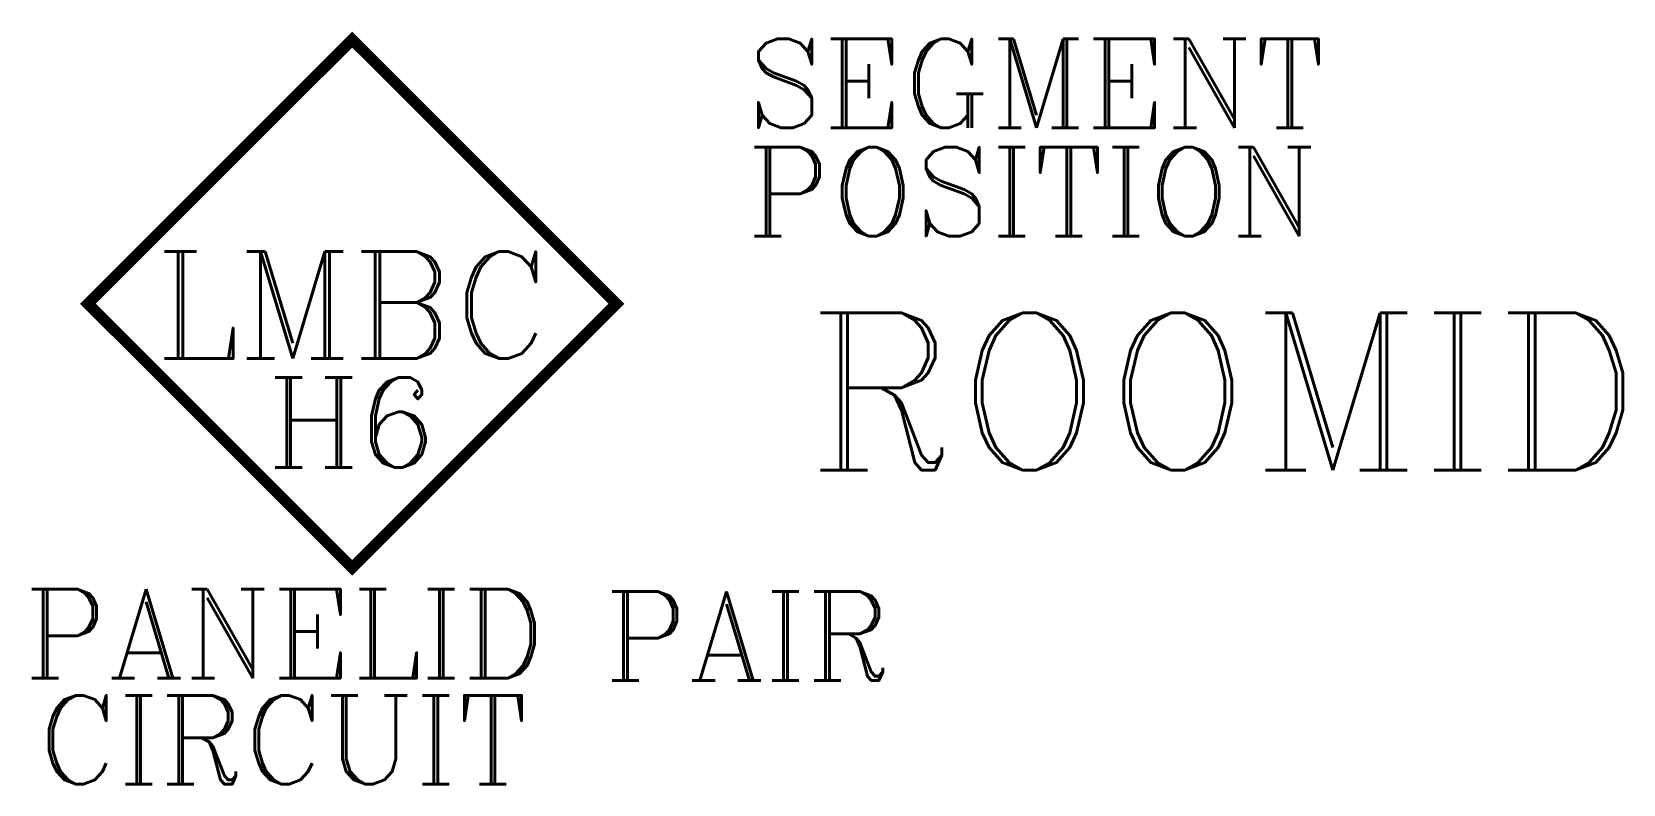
# Model space of a CAD drawing. Header units: inches. Extents: x -22 to 86, y -32 to 18.
import ezdxf
from ezdxf.enums import TextEntityAlignment as Align

# ---------------------------------------------------------------- set-up
doc = ezdxf.new("R2010")
doc.units = ezdxf.units.IN
doc.header["$LTSCALE"] = 48
doc.header["$MEASUREMENT"] = 0
doc.styles.add('ROMANC', font='COMPLEX.SHX')
doc.styles.add('WSNotes', font='complex.shx', dxfattribs={"height": 18})

msp = doc.modelspace()

# ---------------------------------------------------------------- texts
at = {"flags": 1}
for tag, p, height, style in [('SEGMENT', (26.65, 11.89), 6, 'ROMANC'), ('POSITION', (26.65, 4.57), 6, 'ROMANC'), ('ROOMID', (30.7, -11.24), 10.62, 'WSNotes')]:
    msp.add_attdef(tag, p, '', height=height, dxfattribs=dict(at, style=style))
at = {"style": 'ROMANC'}
for tag, p in [('PANELID', (-22.14, -25.29)), ('PAIR', (17.04, -25.45))]:
    msp.add_attdef(tag, p, '', height=6, dxfattribs=at)
msp.add_attdef('CIRCUIT', text='', height=6, dxfattribs=at).set_placement((-4.64, -26.46), align=Align.TOP_CENTER)

# ---------------------------------------------------------------- wipeouts: each hides what was drawn before it
at = {"linetype": 'Continuous'}
msp.add_wipeout([(-17.84, 0), (0, 17.84), (17.84, 0), (0, -17.84)], dxfattribs=at)

# ---------------------------------------------------------------- next in the draw order: linework, layer by layer
at = {"linetype": 'Continuous', "const_width": 0.75}
msp.add_lwpolyline([(0, -17.84), (-17.84, 0), (0, 17.84), (17.84, 0)], close=True, dxfattribs=at)

# ---------------------------------------------------------------- next in the draw order: texts
at = {"attachment_point": 2, "style": 'WSNotes'}
for s, insert, char_height, width in [('LMBC', (0.01, 3.52), 7.22, 0.0558), ('H6', (0.01, -4.98), 6.075, 0.047)]:
    msp.add_mtext(s, dxfattribs=dict(at, insert=insert, char_height=char_height, width=width))

doc.saveas('drawing.dxf')
